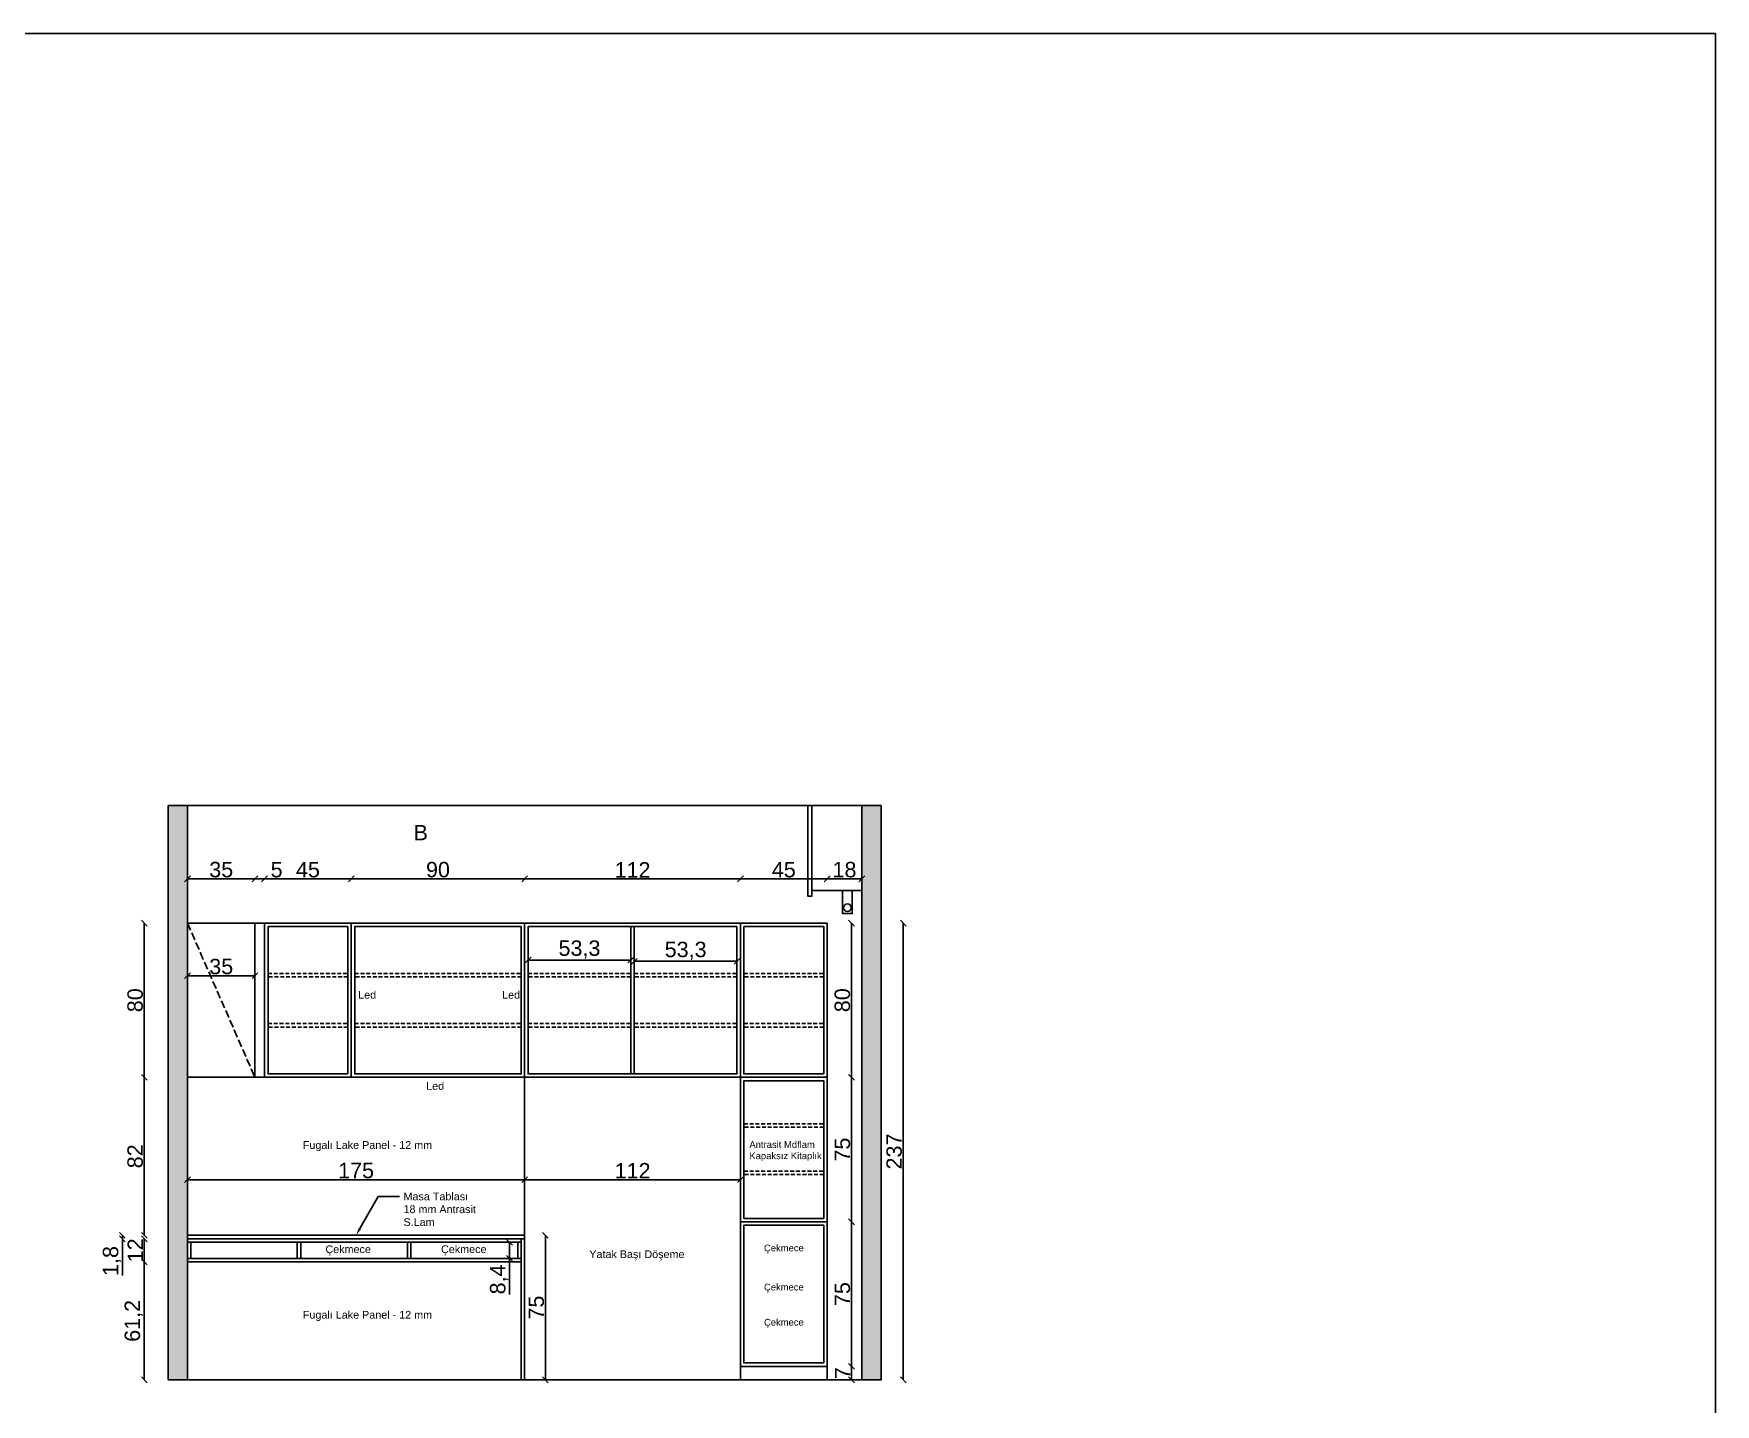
# Model space of a CAD drawing. Header units: millimetres. Extents: x -1860 to 15304, y 307 to 22353.
# Drawn here: x -987 to -114, y 21641 to 22353 of the extents above; entities that cross this region are included whole.
import ezdxf
from ezdxf import colors
from ezdxf.entities.mleader import LeaderData, LeaderLine
from ezdxf.math import Vec2, Vec3

# ---------------------------------------------------------------- set-up
doc = ezdxf.new("R2010")
doc.units = ezdxf.units.MM
doc.linetypes.add('JIS_02_2.0', pattern=[3, 2, -1])
doc.linetypes.add('JIS_02_4.0', pattern=[5.5, 4, -1.5])
doc.styles.get("Standard").update_dxf_attribs({"font": 'arial.ttf'})
doc.dimstyles.new('ISO-25', dxfattribs={"dimtxt": 8, "dimasz": 3, "dimexe": 1.25, "dimexo": 0.625, "dimtad": 1, "dimtxsty": 'Standard', "dimblk": 'OBLIQUE', "dimcen": 2.5, "dimse1": 1, "dimse2": 1, "dimadec": 0, "dimazin": 0, "dimtfac": 1, "dimtmove": 0, "dimatfit": 3, "dimldrblk": 'OBLIQUE', "dimfxl": 1, "dimarcsym": 0})

# ---------------------------------------------------------------- blocks, each defined once
blk = doc.blocks.new('_Oblique')
at = {"color": 0, "linetype": 'ByBlock', "lineweight": -2}
blk.add_line((-0.5, -0.5), (0.5, 0.5), dxfattribs=at)
blk = doc.blocks.new('*D299')
at = {"color": 0, "lineweight": -2, "transparency": 16777216}
blk.add_line((-721.16, 21654.15), (-721.16, 21729.15), dxfattribs=at)
at = {"layer": 'Defpoints', "color": 0, "transparency": 16777216}
for p in [(-731.92, 21729.15), (-721.16, 21729.15), (-731.92, 21654.15)]:
    blk.add_point(p, dxfattribs=at)
at = {"color": 0, "lineweight": -2, "transparency": 16777216, "xscale": 3, "yscale": 3, "zscale": 3}
for p, rotation in [((-721.16, 21729.15), 90), ((-721.16, 21654.15), 270)]:
    blk.add_blockref('_Oblique', p, dxfattribs=dict(at, rotation=rotation))
at = {"color": 0, "transparency": 16777216, "insert": (-725.86, 21691.65), "char_height": 8, "attachment_point": 5, "rotation": 90}
blk.add_mtext('75', dxfattribs=at)
blk = doc.blocks.new('*D415')
at = {"color": 0, "lineweight": -2, "transparency": 16777216}
blk.add_line((-731.92, 21758.02), (-906.92, 21758.02), dxfattribs=at)
at = {"layer": 'Defpoints', "color": 0, "transparency": 16777216}
for p in [(-906.92, 21758.02), (-906.92, 21729.15), (-731.92, 21729.15)]:
    blk.add_point(p, dxfattribs=at)
at = {"color": 0, "lineweight": -2, "transparency": 16777216, "xscale": 3, "yscale": 3, "zscale": 3, "rotation": 180}
blk.add_blockref('_Oblique', (-906.92, 21758.02), dxfattribs=at)
at = {"color": 0, "lineweight": -2, "transparency": 16777216, "xscale": 3, "yscale": 3, "zscale": 3}
blk.add_blockref('_Oblique', (-731.92, 21758.02), dxfattribs=at)
at = {"color": 0, "transparency": 16777216, "insert": (-819.42, 21762.73), "char_height": 8, "attachment_point": 5}
blk.add_mtext('175', dxfattribs=at)
blk = doc.blocks.new('*D416')
at = {"color": 0, "lineweight": -2, "transparency": 16777216}
blk.add_line((-731.92, 21758.02), (-619.92, 21758.02), dxfattribs=at)
at = {"layer": 'Defpoints', "color": 0, "transparency": 16777216}
for p in [(-731.92, 21758.02), (-619.92, 21758.02), (-619.92, 21758.02)]:
    blk.add_point(p, dxfattribs=at)
at = {"color": 0, "lineweight": -2, "transparency": 16777216, "xscale": 3, "yscale": 3, "zscale": 3, "rotation": 180}
blk.add_blockref('_Oblique', (-731.92, 21758.02), dxfattribs=at)
at = {"color": 0, "lineweight": -2, "transparency": 16777216, "xscale": 3, "yscale": 3, "zscale": 3}
blk.add_blockref('_Oblique', (-619.92, 21758.02), dxfattribs=at)
at = {"color": 0, "transparency": 16777216, "insert": (-675.92, 21762.67), "char_height": 8, "attachment_point": 5}
blk.add_mtext('112', dxfattribs=at)
blk = doc.blocks.new('*D417')
at = {"color": 0, "lineweight": -2, "transparency": 16777216}
blk.add_line((-562.3, 21654.15), (-562.3, 21661.15), dxfattribs=at)
at = {"layer": 'Defpoints', "color": 0, "transparency": 16777216}
for p in [(-574.92, 21661.15), (-562.3, 21661.15), (-574.92, 21654.15)]:
    blk.add_point(p, dxfattribs=at)
at = {"color": 0, "lineweight": -2, "transparency": 16777216, "xscale": 3, "yscale": 3, "zscale": 3}
for p, rotation in [((-562.3, 21661.15), 90), ((-562.3, 21654.15), 270)]:
    blk.add_blockref('_Oblique', p, dxfattribs=dict(at, rotation=rotation))
at = {"color": 0, "transparency": 16777216, "insert": (-566.93, 21657.65), "char_height": 8, "attachment_point": 5, "rotation": 90}
blk.add_mtext('7', dxfattribs=at)
blk = doc.blocks.new('*D418')
at = {"color": 0, "lineweight": -2, "transparency": 16777216}
blk.add_line((-562.3, 21661.15), (-562.3, 21736.15), dxfattribs=at)
at = {"layer": 'Defpoints', "color": 0, "transparency": 16777216}
for p in [(-574.92, 21736.15), (-562.3, 21736.15), (-574.92, 21661.15)]:
    blk.add_point(p, dxfattribs=at)
at = {"color": 0, "lineweight": -2, "transparency": 16777216, "xscale": 3, "yscale": 3, "zscale": 3}
for p, rotation in [((-562.3, 21736.15), 90), ((-562.3, 21661.15), 270)]:
    blk.add_blockref('_Oblique', p, dxfattribs=dict(at, rotation=rotation))
at = {"color": 0, "transparency": 16777216, "insert": (-567, 21698.65), "char_height": 8, "attachment_point": 5, "rotation": 90}
blk.add_mtext('75', dxfattribs=at)
blk = doc.blocks.new('*D419')
at = {"color": 0, "lineweight": -2, "transparency": 16777216}
blk.add_line((-562.3, 21736.15), (-562.3, 21811.15), dxfattribs=at)
at = {"layer": 'Defpoints', "color": 0, "transparency": 16777216}
for p in [(-574.92, 21811.15), (-562.3, 21811.15), (-574.92, 21736.15)]:
    blk.add_point(p, dxfattribs=at)
at = {"color": 0, "lineweight": -2, "transparency": 16777216, "xscale": 3, "yscale": 3, "zscale": 3}
for p, rotation in [((-562.3, 21811.15), 90), ((-562.3, 21736.15), 270)]:
    blk.add_blockref('_Oblique', p, dxfattribs=dict(at, rotation=rotation))
at = {"color": 0, "transparency": 16777216, "insert": (-567, 21773.65), "char_height": 8, "attachment_point": 5, "rotation": 90}
blk.add_mtext('75', dxfattribs=at)
blk = doc.blocks.new('*D420')
at = {"color": 0, "lineweight": -2, "transparency": 16777216}
blk.add_line((-562.3, 21811.15), (-562.3, 21891.15), dxfattribs=at)
at = {"layer": 'Defpoints', "color": 0, "transparency": 16777216}
for p in [(-574.92, 21891.15), (-562.3, 21891.15), (-574.92, 21811.15)]:
    blk.add_point(p, dxfattribs=at)
at = {"color": 0, "lineweight": -2, "transparency": 16777216, "xscale": 3, "yscale": 3, "zscale": 3}
for p, rotation in [((-562.3, 21891.15), 90), ((-562.3, 21811.15), 270)]:
    blk.add_blockref('_Oblique', p, dxfattribs=dict(at, rotation=rotation))
at = {"color": 0, "transparency": 16777216, "insert": (-567.01, 21851.15), "char_height": 8, "attachment_point": 5, "rotation": 90}
blk.add_mtext('80', dxfattribs=at)
blk = doc.blocks.new('*D421')
at = {"color": 0, "lineweight": -2, "transparency": 16777216}
blk.add_line((-535.4, 21891.15), (-535.4, 21654.15), dxfattribs=at)
at = {"layer": 'Defpoints', "color": 0, "transparency": 16777216}
for p in [(-574.92, 21891.15), (-574.92, 21654.15), (-535.4, 21654.15)]:
    blk.add_point(p, dxfattribs=at)
at = {"color": 0, "lineweight": -2, "transparency": 16777216, "xscale": 3, "yscale": 3, "zscale": 3}
for p, rotation in [((-535.4, 21891.15), 90), ((-535.4, 21654.15), 270)]:
    blk.add_blockref('_Oblique', p, dxfattribs=dict(at, rotation=rotation))
at = {"color": 0, "transparency": 16777216, "insert": (-540.12, 21772.65), "char_height": 8, "attachment_point": 5, "rotation": 90}
blk.add_mtext('237', dxfattribs=at)
blk = doc.blocks.new('*D422')
at = {"color": 0, "lineweight": -2, "transparency": 16777216}
blk.add_line((-906.92, 21914.18), (-871.92, 21914.18), dxfattribs=at)
at = {"layer": 'Defpoints', "color": 0, "transparency": 16777216}
for p in [(-871.92, 21914.18), (-906.92, 21891.15), (-871.92, 21891.15)]:
    blk.add_point(p, dxfattribs=at)
at = {"color": 0, "lineweight": -2, "transparency": 16777216, "xscale": 3, "yscale": 3, "zscale": 3, "rotation": 180}
blk.add_blockref('_Oblique', (-906.92, 21914.18), dxfattribs=at)
at = {"color": 0, "lineweight": -2, "transparency": 16777216, "xscale": 3, "yscale": 3, "zscale": 3}
blk.add_blockref('_Oblique', (-871.92, 21914.18), dxfattribs=at)
at = {"color": 0, "transparency": 16777216, "insert": (-889.42, 21918.89), "char_height": 8, "attachment_point": 5}
blk.add_mtext('35', dxfattribs=at)
blk = doc.blocks.new('*D423')
at = {"color": 0, "lineweight": -2, "transparency": 16777216}
for p, q in [((-871.92, 21914.18), (-866.92, 21914.18)), ((-866.92, 21914.18), (-857.36, 21914.18))]:
    blk.add_line(p, q, dxfattribs=at)
at = {"layer": 'Defpoints', "color": 0, "transparency": 16777216}
for p in [(-866.92, 21914.18), (-871.92, 21891.15), (-866.92, 21891.15)]:
    blk.add_point(p, dxfattribs=at)
at = {"color": 0, "lineweight": -2, "transparency": 16777216, "xscale": 3, "yscale": 3, "zscale": 3, "rotation": 180}
blk.add_blockref('_Oblique', (-871.92, 21914.18), dxfattribs=at)
at = {"color": 0, "lineweight": -2, "transparency": 16777216, "xscale": 3, "yscale": 3, "zscale": 3}
blk.add_blockref('_Oblique', (-866.92, 21914.18), dxfattribs=at)
at = {"color": 0, "transparency": 16777216, "insert": (-860.64, 21918.87), "char_height": 8, "attachment_point": 5}
blk.add_mtext('5', dxfattribs=at)
blk = doc.blocks.new('*D424')
at = {"color": 0, "lineweight": -2, "transparency": 16777216}
blk.add_line((-866.92, 21914.18), (-821.92, 21914.18), dxfattribs=at)
at = {"layer": 'Defpoints', "color": 0, "transparency": 16777216}
for p in [(-821.92, 21914.18), (-866.92, 21891.15), (-821.92, 21891.15)]:
    blk.add_point(p, dxfattribs=at)
at = {"color": 0, "lineweight": -2, "transparency": 16777216, "xscale": 3, "yscale": 3, "zscale": 3, "rotation": 180}
blk.add_blockref('_Oblique', (-866.92, 21914.18), dxfattribs=at)
at = {"color": 0, "lineweight": -2, "transparency": 16777216, "xscale": 3, "yscale": 3, "zscale": 3}
blk.add_blockref('_Oblique', (-821.92, 21914.18), dxfattribs=at)
at = {"color": 0, "transparency": 16777216, "insert": (-844.42, 21918.87), "char_height": 8, "attachment_point": 5}
blk.add_mtext('45', dxfattribs=at)
blk = doc.blocks.new('*D425')
at = {"color": 0, "lineweight": -2, "transparency": 16777216}
blk.add_line((-821.92, 21914.18), (-731.92, 21914.18), dxfattribs=at)
at = {"layer": 'Defpoints', "color": 0, "transparency": 16777216}
for p in [(-731.92, 21914.18), (-821.92, 21891.15), (-731.92, 21891.15)]:
    blk.add_point(p, dxfattribs=at)
at = {"color": 0, "lineweight": -2, "transparency": 16777216, "xscale": 3, "yscale": 3, "zscale": 3, "rotation": 180}
blk.add_blockref('_Oblique', (-821.92, 21914.18), dxfattribs=at)
at = {"color": 0, "lineweight": -2, "transparency": 16777216, "xscale": 3, "yscale": 3, "zscale": 3}
blk.add_blockref('_Oblique', (-731.92, 21914.18), dxfattribs=at)
at = {"color": 0, "transparency": 16777216, "insert": (-776.92, 21918.89), "char_height": 8, "attachment_point": 5}
blk.add_mtext('90', dxfattribs=at)
blk = doc.blocks.new('*D426')
at = {"color": 0, "lineweight": -2, "transparency": 16777216}
blk.add_line((-731.92, 21914.18), (-619.92, 21914.18), dxfattribs=at)
at = {"layer": 'Defpoints', "color": 0, "transparency": 16777216}
for p in [(-619.92, 21914.18), (-731.92, 21891.15), (-619.92, 21891.15)]:
    blk.add_point(p, dxfattribs=at)
at = {"color": 0, "lineweight": -2, "transparency": 16777216, "xscale": 3, "yscale": 3, "zscale": 3, "rotation": 180}
blk.add_blockref('_Oblique', (-731.92, 21914.18), dxfattribs=at)
at = {"color": 0, "lineweight": -2, "transparency": 16777216, "xscale": 3, "yscale": 3, "zscale": 3}
blk.add_blockref('_Oblique', (-619.92, 21914.18), dxfattribs=at)
at = {"color": 0, "transparency": 16777216, "insert": (-675.92, 21918.82), "char_height": 8, "attachment_point": 5}
blk.add_mtext('112', dxfattribs=at)
blk = doc.blocks.new('*D427')
at = {"color": 0, "lineweight": -2, "transparency": 16777216}
blk.add_line((-619.92, 21914.18), (-574.92, 21914.18), dxfattribs=at)
at = {"layer": 'Defpoints', "color": 0, "transparency": 16777216}
for p in [(-574.92, 21914.18), (-619.92, 21891.15), (-574.92, 21891.15)]:
    blk.add_point(p, dxfattribs=at)
at = {"color": 0, "lineweight": -2, "transparency": 16777216, "xscale": 3, "yscale": 3, "zscale": 3, "rotation": 180}
blk.add_blockref('_Oblique', (-619.92, 21914.18), dxfattribs=at)
at = {"color": 0, "lineweight": -2, "transparency": 16777216, "xscale": 3, "yscale": 3, "zscale": 3}
blk.add_blockref('_Oblique', (-574.92, 21914.18), dxfattribs=at)
at = {"color": 0, "transparency": 16777216, "insert": (-597.42, 21918.87), "char_height": 8, "attachment_point": 5}
blk.add_mtext('45', dxfattribs=at)
blk = doc.blocks.new('*D363')
at = {"color": 0, "lineweight": -2, "transparency": 16777216}
blk.add_line((-574.92, 21914.18), (-556.92, 21914.18), dxfattribs=at)
at = {"layer": 'Defpoints', "color": 0, "transparency": 16777216}
for p in [(-556.92, 21914.18), (-556.92, 21914.18), (-574.92, 21891.15)]:
    blk.add_point(p, dxfattribs=at)
at = {"color": 0, "lineweight": -2, "transparency": 16777216, "xscale": 3, "yscale": 3, "zscale": 3, "rotation": 180}
blk.add_blockref('_Oblique', (-574.92, 21914.18), dxfattribs=at)
at = {"color": 0, "lineweight": -2, "transparency": 16777216, "xscale": 3, "yscale": 3, "zscale": 3}
blk.add_blockref('_Oblique', (-556.92, 21914.18), dxfattribs=at)
at = {"color": 0, "transparency": 16777216, "insert": (-565.92, 21918.89), "char_height": 8, "attachment_point": 5}
blk.add_mtext('18', dxfattribs=at)
blk = doc.blocks.new('*D364')
at = {"color": 0, "lineweight": -2, "transparency": 16777216}
blk.add_line((-929.35, 21891.15), (-929.35, 21811.15), dxfattribs=at)
at = {"layer": 'Defpoints', "color": 0, "transparency": 16777216}
for p in [(-906.92, 21891.15), (-929.35, 21811.15), (-906.92, 21811.15)]:
    blk.add_point(p, dxfattribs=at)
at = {"color": 0, "lineweight": -2, "transparency": 16777216, "xscale": 3, "yscale": 3, "zscale": 3}
for p, rotation in [((-929.35, 21891.15), 90), ((-929.35, 21811.15), 270)]:
    blk.add_blockref('_Oblique', p, dxfattribs=dict(at, rotation=rotation))
at = {"color": 0, "transparency": 16777216, "insert": (-934.06, 21851.15), "char_height": 8, "attachment_point": 5, "rotation": 90}
blk.add_mtext('80', dxfattribs=at)
blk = doc.blocks.new('*D365')
at = {"color": 0, "lineweight": -2, "transparency": 16777216}
blk.add_line((-929.35, 21811.15), (-929.35, 21729.15), dxfattribs=at)
at = {"layer": 'Defpoints', "color": 0, "transparency": 16777216}
for p in [(-906.92, 21811.15), (-929.35, 21729.15), (-906.92, 21729.15)]:
    blk.add_point(p, dxfattribs=at)
at = {"color": 0, "lineweight": -2, "transparency": 16777216, "xscale": 3, "yscale": 3, "zscale": 3}
for p, rotation in [((-929.35, 21811.15), 90), ((-929.35, 21729.15), 270)]:
    blk.add_blockref('_Oblique', p, dxfattribs=dict(at, rotation=rotation))
at = {"color": 0, "transparency": 16777216, "insert": (-934.06, 21770.15), "char_height": 8, "attachment_point": 5, "rotation": 90}
blk.add_mtext('82', dxfattribs=at)
blk = doc.blocks.new('*D164')
at = {"color": 0, "lineweight": -2, "transparency": 16777216}
for p, q in [((-940.69, 21729.15), (-940.69, 21727.35)), ((-940.69, 21727.35), (-940.69, 21708.27))]:
    blk.add_line(p, q, dxfattribs=at)
at = {"layer": 'Defpoints', "color": 0, "transparency": 16777216}
for p in [(-940.69, 21727.35), (-906.92, 21729.15), (-906.92, 21727.35)]:
    blk.add_point(p, dxfattribs=at)
at = {"color": 0, "lineweight": -2, "transparency": 16777216, "xscale": 3, "yscale": 3, "zscale": 3}
for p, rotation in [((-940.69, 21729.15), 90), ((-940.69, 21727.35), 270)]:
    blk.add_blockref('_Oblique', p, dxfattribs=dict(at, rotation=rotation))
at = {"color": 0, "transparency": 16777216, "insert": (-946.12, 21715.81), "char_height": 8, "attachment_point": 5, "rotation": 90}
blk.add_mtext('1,8', dxfattribs=at)
blk = doc.blocks.new('*D165')
at = {"color": 0, "lineweight": -2, "transparency": 16777216}
blk.add_line((-929.35, 21727.35), (-929.35, 21715.35), dxfattribs=at)
at = {"layer": 'Defpoints', "color": 0, "transparency": 16777216}
for p in [(-906.92, 21727.35), (-929.35, 21715.35), (-906.92, 21715.35)]:
    blk.add_point(p, dxfattribs=at)
at = {"color": 0, "lineweight": -2, "transparency": 16777216, "xscale": 3, "yscale": 3, "zscale": 3}
for p, rotation in [((-929.35, 21727.35), 90), ((-929.35, 21715.35), 270)]:
    blk.add_blockref('_Oblique', p, dxfattribs=dict(at, rotation=rotation))
at = {"color": 0, "transparency": 16777216, "insert": (-934, 21721.35), "char_height": 8, "attachment_point": 5, "rotation": 90}
blk.add_mtext('12', dxfattribs=at)
blk = doc.blocks.new('*D166')
at = {"color": 0, "lineweight": -2, "transparency": 16777216}
blk.add_line((-929.35, 21715.35), (-929.35, 21654.15), dxfattribs=at)
at = {"layer": 'Defpoints', "color": 0, "transparency": 16777216}
for p in [(-906.92, 21715.35), (-929.35, 21654.15), (-906.92, 21654.15)]:
    blk.add_point(p, dxfattribs=at)
at = {"color": 0, "lineweight": -2, "transparency": 16777216, "xscale": 3, "yscale": 3, "zscale": 3}
for p, rotation in [((-929.35, 21715.35), 90), ((-929.35, 21654.15), 270)]:
    blk.add_blockref('_Oblique', p, dxfattribs=dict(at, rotation=rotation))
at = {"color": 0, "transparency": 16777216, "insert": (-934.79, 21684.75), "char_height": 8, "attachment_point": 5, "rotation": 90}
blk.add_mtext('61,2', dxfattribs=at)
blk = doc.blocks.new('*D368')
at = {"color": 0, "lineweight": -2, "transparency": 16777216}
blk.add_line((-906.92, 21863.88), (-871.92, 21863.88), dxfattribs=at)
at = {"layer": 'Defpoints', "color": 0, "transparency": 16777216}
for p in [(-906.92, 21891.15), (-871.92, 21891.15), (-871.92, 21863.88)]:
    blk.add_point(p, dxfattribs=at)
at = {"color": 0, "lineweight": -2, "transparency": 16777216, "xscale": 3, "yscale": 3, "zscale": 3, "rotation": 180}
blk.add_blockref('_Oblique', (-906.92, 21863.88), dxfattribs=at)
at = {"color": 0, "lineweight": -2, "transparency": 16777216, "xscale": 3, "yscale": 3, "zscale": 3}
blk.add_blockref('_Oblique', (-871.92, 21863.88), dxfattribs=at)
at = {"color": 0, "transparency": 16777216, "insert": (-889.42, 21868.59), "char_height": 8, "attachment_point": 5}
blk.add_mtext('35', dxfattribs=at)
blk = doc.blocks.new('*D383')
at = {"color": 0, "lineweight": -2, "transparency": 16777216}
for p, q in [((-739.77, 21725.55), (-739.77, 21717.15)), ((-739.77, 21717.15), (-739.77, 21698.35))]:
    blk.add_line(p, q, dxfattribs=at)
at = {"layer": 'Defpoints', "color": 0, "transparency": 16777216}
for p in [(-735.52, 21725.55), (-739.77, 21717.15), (-735.52, 21717.15)]:
    blk.add_point(p, dxfattribs=at)
at = {"color": 0, "lineweight": -2, "transparency": 16777216, "xscale": 3, "yscale": 3, "zscale": 3}
for p, rotation in [((-739.77, 21725.55), 90), ((-739.77, 21717.15), 270)]:
    blk.add_blockref('_Oblique', p, dxfattribs=dict(at, rotation=rotation))
at = {"color": 0, "transparency": 16777216, "insert": (-745.2, 21706.25), "char_height": 8, "attachment_point": 5, "rotation": 90}
blk.add_mtext('8,4', dxfattribs=at)
blk = doc.blocks.new('*D385')
at = {"color": 0, "lineweight": -2, "transparency": 16777216}
blk.add_line((-730.12, 21872.01), (-676.82, 21872.01), dxfattribs=at)
at = {"layer": 'Defpoints', "color": 0, "transparency": 16777216}
for p in [(-730.12, 21865.07), (-676.82, 21872.01), (-676.82, 21865.07)]:
    blk.add_point(p, dxfattribs=at)
at = {"color": 0, "lineweight": -2, "transparency": 16777216, "xscale": 3, "yscale": 3, "zscale": 3, "rotation": 180}
blk.add_blockref('_Oblique', (-730.12, 21872.01), dxfattribs=at)
at = {"color": 0, "lineweight": -2, "transparency": 16777216, "xscale": 3, "yscale": 3, "zscale": 3}
blk.add_blockref('_Oblique', (-676.82, 21872.01), dxfattribs=at)
at = {"color": 0, "transparency": 16777216, "insert": (-703.47, 21877.45), "char_height": 8, "attachment_point": 5}
blk.add_mtext('53,3', dxfattribs=at)
blk = doc.blocks.new('*D386')
at = {"color": 0, "lineweight": -2, "transparency": 16777216}
blk.add_line((-675.02, 21871.34), (-621.72, 21871.34), dxfattribs=at)
at = {"layer": 'Defpoints', "color": 0, "transparency": 16777216}
for p in [(-675.02, 21865.07), (-621.72, 21871.34), (-621.72, 21865.07)]:
    blk.add_point(p, dxfattribs=at)
at = {"color": 0, "lineweight": -2, "transparency": 16777216, "xscale": 3, "yscale": 3, "zscale": 3, "rotation": 180}
blk.add_blockref('_Oblique', (-675.02, 21871.34), dxfattribs=at)
at = {"color": 0, "lineweight": -2, "transparency": 16777216, "xscale": 3, "yscale": 3, "zscale": 3}
blk.add_blockref('_Oblique', (-621.72, 21871.34), dxfattribs=at)
at = {"color": 0, "transparency": 16777216, "insert": (-648.37, 21876.77), "char_height": 8, "attachment_point": 5}
blk.add_mtext('53,3', dxfattribs=at)

msp = doc.modelspace()

# ---------------------------------------------------------------- hatches: boundary and pattern name
h = msp.add_hatch()
h.set_pattern_fill('ANSI36', color=256)
h.set_pattern_definition([(45, (-1436.4363, 21083.4868), (1.683798, 6.173926), [7.9375, -1.5875, 0, -1.5875])])
h.paths.add_polyline_path([(-546.9181, 21952.14637), (-556.9181, 21952.14637), (-556.9181, 21654.14637), (-546.9181, 21654.14637)])
h.paths.add_polyline_path([(-906.9181, 21952.14637), (-916.9181, 21952.14637), (-916.9181, 21654.14637), (-906.9181, 21654.14637)])
h.paths.add_polyline_path([(-831.12615, 21754.41722), (-808.47949, 21754.41722), (-808.47949, 21770.9029), (-831.12615, 21770.9029)], flags=9)

# ---------------------------------------------------------------- linework, layer by layer
for p, q in [((-582.9181, 21905.14637), (-582.9181, 21910.14637)), ((-582.9181, 21908.14637), (-556.9181, 21908.14637)), ((-905.1181, 21725.54637), (-906.9181, 21725.54637)), ((-735.5181, 21725.54637), (-733.7181, 21725.54637)), ((-905.1181, 21717.14637), (-906.9181, 21717.14637)), ((-735.5181, 21717.14637), (-733.7181, 21717.14637)), ((-574.9181, 21661.14637), (-574.9181, 21654.14637))]:
    msp.add_line(p, q)
at = {"color": 252, "linetype": 'JIS_02_4.0'}
msp.add_line((-906.9181, 21891.14637), (-871.9181, 21811.14637), dxfattribs=at)
at = {"color": 1}
for p, q in [((-676.8181, 21889.34637), (-676.8181, 21812.94637)), ((-675.0181, 21889.34637), (-675.0181, 21812.94637))]:
    msp.add_line(p, q, dxfattribs=at)
for points in [[(-113.91724, 22352.78179), (-1859.6228, 22352.78179), (-1859.6228, 20295.24647), (-113.91724, 20295.24647)], [(-906.9181, 21654.14637), (-906.9181, 21952.14637), (-556.9181, 21952.14637), (-556.9181, 21654.14637)], [(-582.9181, 21952.14637), (-582.9181, 21905.14637), (-584.9181, 21905.14637), (-584.9181, 21952.14637)], [(-561.9181, 21908.14637), (-561.9181, 21896.14637), (-566.9181, 21896.14637), (-566.9181, 21908.14637)], [(-871.9181, 21891.14637), (-906.9181, 21891.14637), (-906.9181, 21811.14637), (-871.9181, 21811.14637)], [(-871.9181, 21891.14637), (-866.9181, 21891.14637), (-866.9181, 21811.14637), (-871.9181, 21811.14637)], [(-821.9181, 21891.14637), (-866.9181, 21891.14637), (-866.9181, 21811.14637), (-821.9181, 21811.14637)], [(-823.7181, 21889.34637), (-865.1181, 21889.34637), (-865.1181, 21812.94637), (-823.7181, 21812.94637)], [(-731.9181, 21891.14637), (-821.9181, 21891.14637), (-821.9181, 21811.14637), (-731.9181, 21811.14637)], [(-733.7181, 21889.34637), (-820.1181, 21889.34637), (-820.1181, 21812.94637), (-733.7181, 21812.94637)], [(-619.9181, 21891.14637), (-731.9181, 21891.14637), (-731.9181, 21811.14637), (-619.9181, 21811.14637)], [(-621.7181, 21889.34637), (-730.1181, 21889.34637), (-730.1181, 21812.94637), (-621.7181, 21812.94637)], [(-574.9181, 21891.14637), (-619.9181, 21891.14637), (-619.9181, 21811.14637), (-574.9181, 21811.14637)], [(-576.7181, 21889.34637), (-618.1181, 21889.34637), (-618.1181, 21812.94637), (-576.7181, 21812.94637)], [(-574.9181, 21661.14637), (-574.9181, 21736.14637), (-619.9181, 21736.14637), (-619.9181, 21661.14637)], [(-576.7181, 21662.94637), (-576.7181, 21734.34637), (-618.1181, 21734.34637), (-618.1181, 21662.94637)], [(-733.7181, 21727.34637), (-906.9181, 21727.34637), (-906.9181, 21715.34637), (-733.7181, 21715.34637)], [(-735.5181, 21725.54637), (-905.1181, 21725.54637), (-905.1181, 21717.14637), (-735.5181, 21717.14637)]]:
    msp.add_lwpolyline(points, close=True)
for points in [[(-906.9181, 21952.14637), (-916.9181, 21952.14637), (-916.9181, 21654.14637), (-906.9181, 21654.14637)], [(-556.9181, 21952.14637), (-546.9181, 21952.14637), (-546.9181, 21654.14637), (-556.9181, 21654.14637)]]:
    msp.add_lwpolyline(points)
at = {"color": 252, "linetype": 'JIS_02_2.0'}
for points in [[(-865.1181, 21865.06637), (-823.7181, 21865.06637), (-823.7181, 21863.26637), (-865.1181, 21863.26637)], [(-820.1181, 21865.06637), (-733.7181, 21865.06637), (-733.7181, 21863.26637), (-820.1181, 21863.26637)], [(-730.1181, 21865.06637), (-676.8181, 21865.06637), (-676.8181, 21863.26637), (-730.1181, 21863.26637)], [(-675.0181, 21865.06637), (-621.7181, 21865.06637), (-621.7181, 21863.26637), (-675.0181, 21863.26637)], [(-618.1181, 21865.06637), (-576.7181, 21865.06637), (-576.7181, 21863.26637), (-618.1181, 21863.26637)], [(-865.1181, 21839.00637), (-823.7181, 21839.00637), (-823.7181, 21837.20637), (-865.1181, 21837.20637)], [(-820.1181, 21839.00637), (-733.7181, 21839.00637), (-733.7181, 21837.20637), (-820.1181, 21837.20637)], [(-730.1181, 21839.00637), (-676.8181, 21839.00637), (-676.8181, 21837.20637), (-730.1181, 21837.20637)], [(-675.0181, 21839.00637), (-621.7181, 21839.00637), (-621.7181, 21837.20637), (-675.0181, 21837.20637)], [(-618.1181, 21839.00637), (-576.7181, 21839.00637), (-576.7181, 21837.20637), (-618.1181, 21837.20637)]]:
    msp.add_lwpolyline(points, close=True, dxfattribs=at)
at = {"color": 6}
for points in [[(-731.9181, 21811.14637), (-906.9181, 21811.14637), (-906.9181, 21654.14637), (-731.9181, 21654.14637)], [(-619.9181, 21811.14637), (-731.9181, 21811.14637), (-731.9181, 21654.14637), (-619.9181, 21654.14637)]]:
    msp.add_lwpolyline(points, close=True, dxfattribs=at)
at = {"color": 5}
for points in [[(-574.9181, 21736.14637), (-574.9181, 21811.14637), (-619.9181, 21811.14637), (-619.9181, 21736.14637)], [(-576.7181, 21737.94637), (-576.7181, 21809.34637), (-618.1181, 21809.34637), (-618.1181, 21737.94637)], [(-731.9181, 21727.34637), (-906.9181, 21727.34637), (-906.9181, 21729.14637), (-731.9181, 21729.14637)], [(-731.9181, 21727.34637), (-731.9181, 21654.14637), (-733.7181, 21654.14637), (-733.7181, 21727.34637)]]:
    msp.add_lwpolyline(points, close=True, dxfattribs=at)
at = {"color": 5, "linetype": 'JIS_02_2.0'}
for points in [[(-618.1181, 21787.06637), (-576.7181, 21787.06637), (-576.7181, 21785.26637), (-618.1181, 21785.26637)], [(-618.1181, 21762.50637), (-576.7181, 21762.50637), (-576.7181, 21760.70637), (-618.1181, 21760.70637)]]:
    msp.add_lwpolyline(points, close=True, dxfattribs=at)
at = {"color": 1}
for points in [[(-849.9181, 21725.54637), (-849.9181, 21717.14637), (-848.1181, 21717.14637), (-848.1181, 21725.54637)], [(-792.7181, 21725.54637), (-792.7181, 21717.14637), (-790.9181, 21717.14637), (-790.9181, 21725.54637)]]:
    msp.add_lwpolyline(points, close=True, dxfattribs=at)
msp.add_circle((-564.3958, 21899.18212), 1.9957)

# ---------------------------------------------------------------- texts
at = {"color": 1, "attachment_point": 1}
for s, insert, char_height, width in [('B', (-789.58533, 21942.16498), 8, 7.0048524), ('Led', (-818.29191, 21855.98005), 4, 34.2033758), ('Led', (-743.6468, 21855.98005), 4, 34.2033758), ('Led', (-783.01295, 21808.65462), 4, 34.2033758)]:
    msp.add_mtext(s, dxfattribs=dict(at, insert=insert, char_height=char_height, width=width))
at = {"color": 6, "attachment_point": 1}
for s, insert, char_height, width in [('Fugalı Lake Panel - 12 mm', (-847.03135, 21778.02217), 4, 70.6573451), ('Antrasit Mdflam\\PKapaksız Kitaplık', (-615.26583, 21778.02217), 3.5, 54.3282125), ('Çekmece', (-835.32439, 21723.93558), 4, 70.6573451), ('Çekmece', (-775.32731, 21723.93558), 4, 70.6573451), ('Yatak Başı Döşeme', (-698.3596, 21721.35554), 4, 72.1093752), ('Çekmece', (-607.69376, 21724.32932), 3.5, 54.3282125), ('Çekmece', (-607.69376, 21704.02241), 3.5, 54.3282125), ('Fugalı Lake Panel - 12 mm', (-847.03135, 21689.91083), 4, 70.6573451), ('Çekmece', (-607.69376, 21685.78061), 3.5, 54.3282125)]:
    msp.add_mtext(s, dxfattribs=dict(at, insert=insert, char_height=char_height, width=width))

# ---------------------------------------------------------------- dimensions: what is measured, and where the dimension line sits
for base, p1, p2, picture, middle in [((-871.9181, 21914.1782), (-906.9181, 21891.14637), (-871.9181, 21891.14637), '*D422', (-889.4181, 21918.89052)), ((-866.9181, 21914.1782), (-871.9181, 21891.14637), (-866.9181, 21891.14637), '*D423', (-860.64098, 21918.87142)), ((-821.9181, 21914.1782), (-866.9181, 21891.14637), (-821.9181, 21891.14637), '*D424', (-844.4181, 21918.87142)), ((-731.9181, 21914.1782), (-821.9181, 21891.14637), (-731.9181, 21891.14637), '*D425', (-776.9181, 21918.88779)), ((-619.9181, 21914.1782), (-731.9181, 21891.14637), (-619.9181, 21891.14637), '*D426', (-675.9181, 21918.81958)), ((-574.9181, 21914.1782), (-619.9181, 21891.14637), (-574.9181, 21891.14637), '*D427', (-597.4181, 21918.87142)), ((-556.9181, 21914.1782), (-574.9181, 21891.14637), (-556.9181, 21914.1782), '*D363', (-565.9181, 21918.88779)), ((-676.8181, 21872.01379), (-730.1181, 21865.06637), (-676.8181, 21865.06637), '*D385', (-703.4681, 21877.44643)), ((-621.7181, 21871.34155), (-675.0181, 21865.06637), (-621.7181, 21865.06637), '*D386', (-648.3681, 21876.77419))]:
    dim = msp.add_linear_dim(base=base, p1=p1, p2=p2, dimstyle='ISO-25')
    dim.commit()
    dim.dimension.update_dxf_attribs({"geometry": picture, "text_midpoint": middle})
for base, p1, p2, picture, middle in [((-929.35372, 21811.14637), (-906.9181, 21891.14637), (-906.9181, 21811.14637), '*D364', (-934.0633, 21851.14637)), ((-562.30331, 21891.14637), (-574.9181, 21811.14637), (-574.9181, 21891.14637), '*D420', (-567.0129, 21851.14637)), ((-535.40311, 21654.14637), (-574.9181, 21891.14637), (-574.9181, 21654.14637), '*D421', (-540.11542, 21772.64637)), ((-929.35372, 21729.14637), (-906.9181, 21811.14637), (-906.9181, 21729.14637), '*D365', (-934.0633, 21770.14637)), ((-562.30331, 21811.14637), (-574.9181, 21736.14637), (-574.9181, 21811.14637), '*D419', (-566.99653, 21773.64637)), ((-562.30331, 21736.14637), (-574.9181, 21661.14637), (-574.9181, 21736.14637), '*D418', (-566.99653, 21698.64637)), ((-929.35372, 21715.34637), (-906.9181, 21727.34637), (-906.9181, 21715.34637), '*D165', (-933.99509, 21721.34637)), ((-739.77109, 21717.14637), (-735.5181, 21725.54637), (-735.5181, 21717.14637), '*D383', (-745.20373, 21706.24988)), ((-929.35372, 21654.14637), (-906.9181, 21715.34637), (-906.9181, 21654.14637), '*D166', (-934.78636, 21684.74637)), ((-562.30331, 21661.14637), (-574.9181, 21654.14637), (-574.9181, 21661.14637), '*D417', (-566.92831, 21657.64637))]:
    dim = msp.add_linear_dim(base=base, p1=p1, p2=p2, angle=90, dimstyle='ISO-25')
    dim.commit()
    dim.dimension.update_dxf_attribs({"geometry": picture, "text_midpoint": middle})
at = {"color": 252}
for base, p1, p2, picture, middle in [((-871.9181, 21863.87934), (-906.9181, 21891.14637), (-871.9181, 21891.14637), '*D368', (-889.4181, 21868.59166)), ((-906.9181, 21758.02414), (-731.9181, 21729.14637), (-906.9181, 21729.14637), '*D415', (-819.4181, 21762.73373)), ((-619.9181, 21758.02414), (-731.9181, 21758.02414), (-619.9181, 21758.02414), '*D416', (-675.9181, 21762.66552))]:
    dim = msp.add_linear_dim(base=base, p1=p1, p2=p2, dimstyle='ISO-25', dxfattribs=at)
    dim.commit()
    dim.dimension.update_dxf_attribs({"geometry": picture, "text_midpoint": middle})
dim = msp.add_linear_dim(base=(-940.6888, 21727.34637), p1=(-906.9181, 21729.14637), p2=(-906.9181, 21727.34637), angle=90, dimstyle='ISO-25')
dim.commit()
dim.dimension.update_dxf_attribs({"geometry": '*D164', "text_midpoint": (-940.6888, 21715.80732), "dimtype": 160})
dim = msp.add_linear_dim(base=(-721.1629, 21729.14637), p1=(-731.9181, 21654.14637), p2=(-731.9181, 21729.14637), angle=90, dimstyle='ISO-25', dxfattribs=at)
dim.commit()
dim.dimension.update_dxf_attribs({"geometry": '*D299', "text_midpoint": (-725.85611, 21691.64637)})

# ---------------------------------------------------------------- leaders
at = {"color": 5}
ml = msp.add_multileader_mtext('Standard', dxfattribs=at)
ml.set_content('Masa Tablası \\P18 mm Antrasit S.Lam', color=5)
ml.set_leader_properties()
ml.build(insert=Vec2(0, 0))
ml.multileader.update_dxf_attribs({"dogleg_length": 0.36})
ctx = ml.context
ctx.base_point, ctx.plane_origin = Vec3(-796.79452, 21749.31138), Vec3(-1436.43629, 21083.48683)
notes = []
notes.append((ctx, [(0, (1, 1, 0), (-808.00187, 21749.31138), (1, 0), 11.20736, [(0, [(-819.4181, 21729.14637)], 0, [])])]))
ctx.mtext.insert, ctx.mtext.width = Vec3(-794.79452, 21751.34538), 50.5985799
for ctx, leaders in notes:
    for number, flags, end, landing, length, lines in leaders:
        leader = LeaderData()
        leader.index, (leader.has_last_leader_line, leader.has_dogleg_vector, leader.attachment_direction) = number, flags
        leader.last_leader_point, leader.dogleg_vector, leader.dogleg_length = Vec3(end), Vec3(landing), length
        for number, points, colour, breaks in lines:
            line = LeaderLine()
            line.index, line.vertices, line.color, line.breaks = number, Vec3.list(points), colors.encode_raw_color(colour), breaks
            leader.lines.append(line)
        ctx.leaders.append(leader)

doc.saveas('drawing.dxf')
